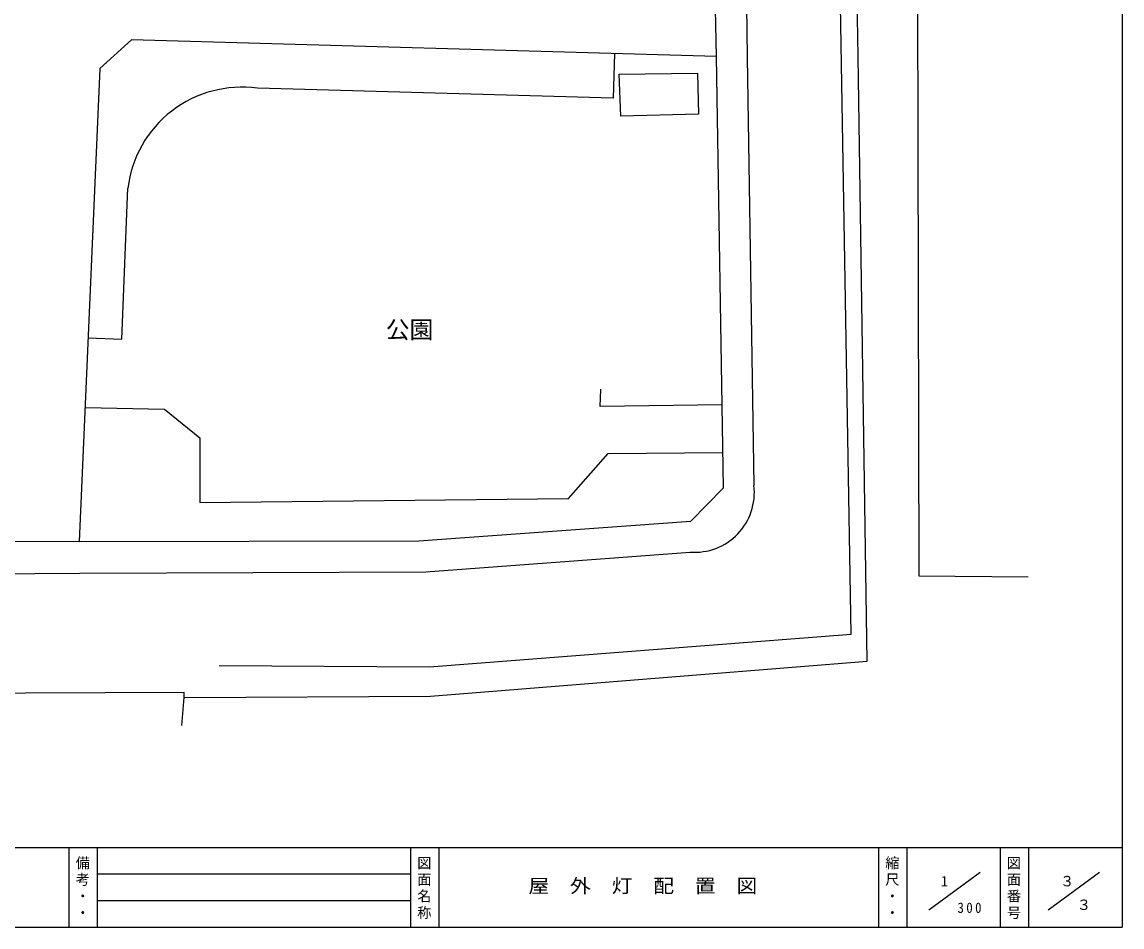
# Model space of a CAD drawing. Units: millimetres, scale not verified. Extents: x -1732052 to 83926, y -1225229 to 59935.
# Drawn here: x 14123 to 83926, y -54133 to 3300 of the extents above; entities that cross this region are included whole.
import ezdxf
from ezdxf.enums import TextEntityAlignment as Align

# ---------------------------------------------------------------- set-up
doc = ezdxf.new("R2010")
doc.units = ezdxf.units.MM
doc.header["$LTSCALE"] = 300
for name, color, linetype in [('0-0', 4, 'Continuous'), ('0-A', 7, 'Continuous'), ('F-F', 2, 'Continuous')]:
    doc.layers.add(name, color=color, linetype=linetype)
doc.styles.add('@ＭＳ ゴシック', font='')
doc.styles.add('ＭＳ ゴシック', font='')
doc.styles.get('@ＭＳ ゴシック').set_extended_font_data('@MS Gothic')
doc.styles.get('ＭＳ ゴシック').set_extended_font_data('MS Gothic')

msp = doc.modelspace()

# ---------------------------------------------------------------- linework, layer by layer
at = {"layer": '0-0'}
for p, q in [((70855.1, 48117), (71028.6, -31849.3)), ((71028.6, -31849.3), (77967.8, -31909.2))]:
    msp.add_line(p, q, dxfattribs=at)
for points in [[(24269.2, -41343.8), (24418.3, -39564.5), (40053.4, -39491.1), (67758.6, -37269.4), (67186.9, 1101.2), (66668.9, 30588.5), (66590.5, 35473.6), (66655.9, 48001.4)], [(26641.5, -37538.2), (39971, -37616.5), (66740.3, -35549.8), (65539.7, 35573), (65428.4, 47964.1)], [(58197, 1112.4), (58093.5, 6174.7), (57711.5, 29267.5), (54985.9, 31644.7), (37251.4, 31604.2)], [(59636.7, 29365.1), (60067.7, 5984.3), (60146.5, 1077), (60572.2, -26124)], [(12795.8, -29656.5), (17760, -29665.6), (39314.8, -29630.4), (42231.8, -29405.9), (56560.7, -28387.3), (58636.6, -26266.2), (58197, 1112.4), (21066.4, 2159.7), (19052, 350.5), (17760, -29665.6)], [(51715.9, 1295.2), (51645.7, -1543.7), (29058.4, -906.6)], [(18316, -16749.6), (20456.1, -16834.2), (20842.7, -7241.1)], [(58551.9, -20986.7), (50805.4, -21111.1), (50846, -19999.7)], [(18125.9, -21164.6), (23157.7, -21262.8), (25408.6, -23097.2), (25415.8, -27189.1), (48794.4, -26930.6), (51320.8, -24084.1), (58600.7, -24025.7)], [(-1759.9, -31767), (12054.4, -31722.8), (17783.9, -31675.3), (39748.8, -31589.1), (56519.9, -30342.5)], [(24418.3, -39564.5), (24407.4, -39247.4), (-5783.4, -39381.5), (-5820.6, -38885.2)]]:
    msp.add_lwpolyline(points, dxfattribs=at)
msp.add_lwpolyline([(52015.8, -17.9), (56983.4, 61.9), (57054.3, -2538.3), (52116.9, -2676.1)], close=True, dxfattribs=at)
for centre, radius, start, end in [((28061, -8108.1), 7270.2, 82.11451, 173.15084), ((56805.1, -26560.8), 3792.4, 265.68782, 6.61362)]:
    msp.add_arc(centre, radius, start, end, dxfattribs=at)
at = {"layer": 'F-F'}
for p, q in [((83925.6, 59934.8), (83925.6, -54133.4)), ((-80612.4, -49084.4), (83925.6, -49084.4)), ((17100.6, -49084.4), (17100.6, -54133.4)), ((38781.6, -49084.4), (38781.6, -54133.4)), ((68481.6, -49084.4), (68481.6, -54133.4)), ((76203.6, -49084.4), (76203.6, -54133.4)), ((-80612.4, -54133.4), (83925.6, -54133.4))]:
    msp.add_line(p, q, dxfattribs=at)
at = {"layer": 'F-F', "color": 7}
for p, q in [((18882.6, -49084.4), (18882.6, -54133.4)), ((40563.6, -49084.4), (40563.6, -54133.4)), ((70263.6, -49084.4), (70263.6, -54133.4)), ((77985.6, -49084.4), (77985.6, -54133.4)), ((18882.6, -50767.4), (38781.6, -50767.4)), ((74926.3, -50681.5), (71678.3, -53055)), ((82497.9, -50681.5), (79249.9, -53055)), ((18882.6, -52450.4), (38781.6, -52450.4))]:
    msp.add_line(p, q, dxfattribs=at)

# ---------------------------------------------------------------- texts
at = {"layer": '0-A', "style": 'ＭＳ ゴシック'}
msp.add_text('公園', height=1100, dxfattribs=at).set_placement((37215.5, -17102.7), align=Align.BOTTOM_LEFT)
at = {"layer": 'F-F', "color": 7, "style": 'ＭＳ ゴシック', "width": 1.1}
msp.add_text('屋\u3000外\u3000灯\u3000配\u3000置\u3000図', height=879.8, dxfattribs=at).set_placement((46260, -52224.9), align=Align.BOTTOM_LEFT)
at = {"layer": 'F-F', "color": 7, "style": 'ＭＳ ゴシック'}
for s, p in [('1', (72427.9, -51751.6)), ('３', (79999.5, -51751.6)), ('３', (81061.3, -53250.6))]:
    msp.add_text(s, height=659.8, dxfattribs=at).set_placement(p, align=Align.BOTTOM_LEFT)
at = {"layer": 'F-F', "color": 7, "char_height": 659.8, "attachment_point": 7, "rotation": 270, "style": '@ＭＳ ゴシック'}
for s, insert in [('\\T1.17;備考・・', (17546.1, -49604.2)), ('\\T1.17;図面名称', (39227.1, -49604.2)), ('\\T1.17;縮尺・・', (68927.1, -49604.2)), ('\\T1.17;図面番号', (76649.1, -49604.2))]:
    msp.add_mtext(s, dxfattribs=dict(at, insert=insert))
at = {"layer": 'F-F', "color": 7, "insert": (73489.7, -53250.6), "char_height": 659.8, "attachment_point": 7, "style": 'ＭＳ ゴシック'}
msp.add_mtext('\\T1.38;\\W0.9;300', dxfattribs=at)

doc.saveas('drawing.dxf')
